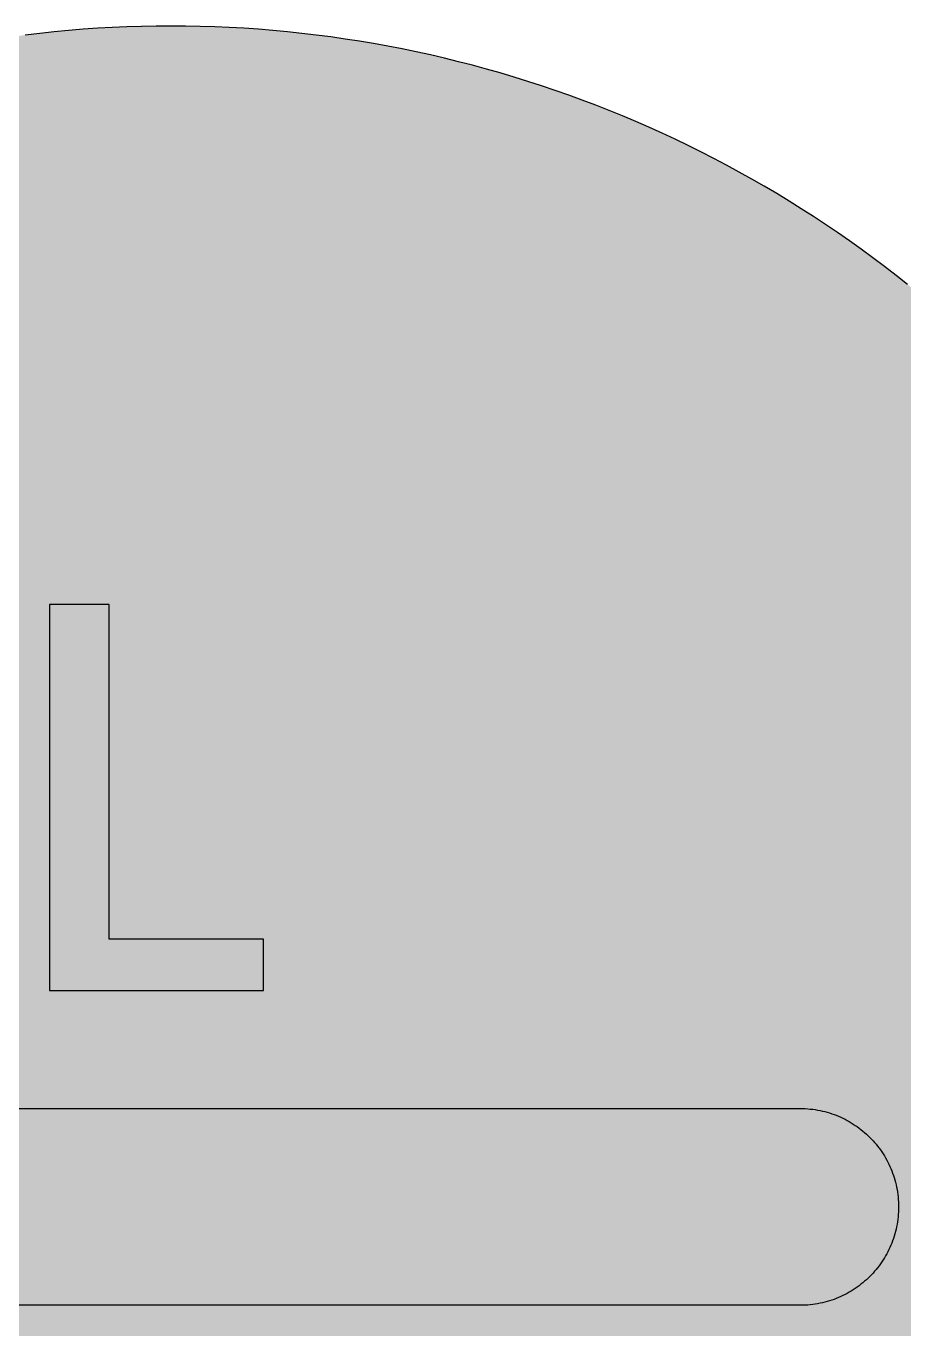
# Model space of a CAD drawing. Header units: millimetres. Extents: x 0 to 212, y 0 to 212.
# Drawn here: x 92.9 to 171.6, y 94.9 to 211.7 of the extents above; entities that cross this region are included whole.
import ezdxf

# ---------------------------------------------------------------- set-up
doc = ezdxf.new("R2010")
doc.units = ezdxf.units.MM

msp = doc.modelspace()

# ---------------------------------------------------------------- hatches: boundary and pattern name
for color, points in [(254, [(211.7189, 105.8869), (211.709, 107.2007), (211.6861, 108.5139), (211.6455, 109.8245), (211.5871, 111.1326), (211.5134, 112.4407), (211.4245, 113.7437), (211.3204, 115.0468), (211.201, 116.3447), (211.0638, 117.6426), (210.9114, 118.9355), (210.7413, 120.2258), (210.5584, 121.5136), (210.3577, 122.7988), (210.1418, 124.079), (209.9107, 125.3566), (209.6643, 126.6292), (209.4027, 127.8992), (209.1258, 129.1641), (208.8337, 130.4239), (208.5264, 131.6812), (208.2038, 132.936), (207.866, 134.1831), (207.5104, 135.4277), (207.1421, 136.6647), (206.7611, 137.8991), (206.3623, 139.1285), (205.9483, 140.3502), (205.5216, 141.5694), (205.0771, 142.781), (204.6199, 143.9901), (204.1474, 145.1915), (203.6623, 146.3853), (203.1619, 147.574), (202.6463, 148.7576), (202.1154, 149.9362), (201.5693, 151.1046), (201.0105, 152.2705), (200.439, 153.4262), (199.8523, 154.5768), (199.2503, 155.7198), (198.6356, 156.8577), (198.0057, 157.9855), (197.3605, 159.1081), (196.7052, 160.2232), (196.0321, 161.3281), (195.3489, 162.4279), (194.6504, 163.5176), (193.9366, 164.6022), (193.2102, 165.6766), (192.471, 166.7434), (191.7167, 167.8), (190.9521, 168.849), (190.1698, 169.8904), (189.3773, 170.9217), (188.5696, 171.9428), (187.7517, 172.9562), (186.9161, 173.9621), (186.0702, 174.9552), (185.2117, 175.9407), (184.338, 176.9161), (183.454, 177.8838), (182.5549, 178.8389), (181.643, 179.7837), (180.721, 180.7185), (179.7837, 181.643), (178.8389, 182.5549), (177.8838, 183.454), (176.9161, 184.338), (175.9407, 185.2117), (174.9552, 186.0702), (173.9621, 186.9161), (172.9562, 187.7492), (171.9428, 188.5696), (170.9217, 189.3773), (169.8904, 190.1698), (168.849, 190.9496), (167.8, 191.7167), (166.7408, 192.471), (165.6766, 193.2102), (164.6022, 193.9366), (163.5176, 194.6504), (162.4279, 195.3489), (161.3281, 196.0321), (160.2232, 196.7052), (159.1081, 197.3631), (157.9855, 198.0057), (156.8577, 198.6356), (155.7198, 199.2503), (154.5768, 199.8523), (153.4262, 200.439), (152.2705, 201.0131), (151.1046, 201.5719), (149.9362, 202.1154), (148.7576, 202.6463), (147.574, 203.1619), (146.3853, 203.6623), (145.1889, 204.15), (143.9875, 204.6199), (142.781, 205.0796), (141.5694, 205.5216), (140.3502, 205.9483), (139.1285, 206.3623), (137.8991, 206.7611), (136.6647, 207.1446), (135.4252, 207.5129), (134.1831, 207.866), (132.9334, 208.2038), (131.6812, 208.5264), (130.4239, 208.8337), (129.1641, 209.1284), (127.8966, 209.4052), (126.6292, 209.6668), (125.3541, 209.9132), (124.0765, 210.1444), (122.7963, 210.3603), (121.5136, 210.5584), (120.2258, 210.7438), (118.9355, 210.9114), (117.6401, 211.0638), (116.3447, 211.201), (115.0468, 211.3229), (113.7437, 211.4271), (112.4382, 211.516), (111.1326, 211.5896), (109.8245, 211.6455), (108.5113, 211.6861), (107.1982, 211.7115), (105.885, 211.7192), (104.5693, 211.7115), (103.2561, 211.6861), (101.9454, 211.6455), (100.6373, 211.5896), (99.3292, 211.516), (98.0262, 211.4271), (96.7232, 211.3229), (95.4253, 211.201), (94.1273, 211.0638), (92.8345, 210.9114), (91.5441, 210.7438), (90.2564, 210.5584), (88.9711, 210.3603), (87.691, 210.1444), (86.4133, 209.9132), (85.1408, 209.6668), (83.8708, 209.4052), (82.6059, 209.1284), (81.346, 208.8337), (80.0887, 208.5264), (78.834, 208.2038), (77.5868, 207.866), (76.3422, 207.5129), (75.1053, 207.1446), (73.8708, 206.7611), (72.6415, 206.3623), (71.4197, 205.9483), (70.2005, 205.5216), (68.9889, 205.0796), (67.7799, 204.6199), (66.5785, 204.15), (65.3847, 203.6623), (64.196, 203.1619), (63.0123, 202.6463), (61.8338, 202.1154), (60.6628, 201.5719), (59.4995, 201.0131), (58.3438, 200.439), (57.1932, 199.8523), (56.0502, 199.2503), (54.9123, 198.6356), (53.7845, 198.0057), (52.6618, 197.3631), (51.5468, 196.7052), (50.4419, 196.0321), (49.342, 195.3489), (48.2524, 194.6504), (47.1678, 193.9366), (46.0934, 193.2102), (45.0266, 192.471), (43.9699, 191.7167), (42.9209, 190.9496), (41.8795, 190.1698), (40.8483, 189.3773), (39.8272, 188.5696), (38.8137, 187.7492), (37.8079, 186.9161), (36.8148, 186.0702), (35.8292, 185.2117), (34.8539, 184.338), (33.8861, 183.454), (32.9311, 182.5549), (31.9862, 181.643), (31.049, 180.7185), (30.1269, 179.7837), (29.2151, 178.8389), (28.3159, 177.8838), (27.432, 176.9161), (26.5582, 175.9407), (25.6997, 174.9552), (24.8539, 173.9621), (24.0208, 172.9562), (23.2004, 171.9428), (22.3926, 170.9217), (21.6002, 169.8904), (20.8204, 168.849), (20.0533, 167.8), (19.2989, 166.7434), (18.5598, 165.6766), (17.8333, 164.6022), (17.1196, 163.5176), (16.4211, 162.4279), (15.7378, 161.3281), (15.0647, 160.2232), (14.4069, 159.1081), (13.7643, 157.9855), (13.1343, 156.8577), (12.5197, 155.7198), (11.9177, 154.5768), (11.3309, 153.4262), (10.7569, 152.2705), (10.1981, 151.1046), (9.6545, 149.9362), (9.1237, 148.7576), (8.6081, 147.574), (8.1077, 146.3853), (7.62, 145.1915), (7.1501, 143.9901), (6.6904, 142.781), (6.2484, 141.5694), (5.8217, 140.3502), (5.4077, 139.1285), (5.0089, 137.8991), (4.6253, 136.6647), (4.257, 135.4277), (3.904, 134.1831), (3.5662, 132.936), (3.2436, 131.6812), (2.9362, 130.4239), (2.6416, 129.1641), (2.3647, 127.8992), (2.1031, 126.6292), (1.8567, 125.3566), (1.6256, 124.079), (1.4097, 122.7988), (1.2116, 121.5136), (1.0262, 120.2258), (0.8585, 118.9355), (0.7061, 117.6426), (0.569, 116.3447), (0.447, 115.0468), (0.3429, 113.7437), (0.254, 112.4407), (0.1803, 111.1326), (0.1245, 109.8245), (0.0838, 108.5139), (0.0584, 107.2007), (0.0508, 105.885), (0.0584, 104.5718), (0.0838, 103.2586), (0.1245, 101.9454), (0.1803, 100.6373), (0.254, 99.3318), (0.3429, 98.0262), (0.447, 96.7232), (0.569, 95.4253), (0.7061, 94.1299), (0.8585, 92.8345), (1.0262, 91.5441), (1.2116, 90.2564), (1.4097, 88.9737), (1.6256, 87.6935), (1.8567, 86.4159), (2.1031, 85.1408), (2.3647, 83.8733), (2.6416, 82.6059), (2.9362, 81.346), (3.2436, 80.0887), (3.5662, 78.8365), (3.904, 77.5868), (4.257, 76.3448), (4.6253, 75.1053), (5.0089, 73.8708), (5.4077, 72.6415), (5.8217, 71.4197), (6.2484, 70.2005), (6.6904, 68.9889), (7.1501, 67.7824), (7.62, 66.581), (8.1077, 65.3847), (8.6081, 64.196), (9.1237, 63.0123), (9.6545, 61.8338), (10.1981, 60.6654), (10.7569, 59.4995), (11.3309, 58.3438), (11.9177, 57.1932), (12.5197, 56.0502), (13.1343, 54.9123), (13.7643, 53.7845), (14.4069, 52.6618), (15.0647, 51.5468), (15.7378, 50.4419), (16.4211, 49.342), (17.1196, 48.2524), (17.8333, 47.1678), (18.5598, 46.0934), (19.2989, 45.0291), (20.0533, 43.9699), (20.8204, 42.9209), (21.6002, 41.8795), (22.3926, 40.8483), (23.2004, 39.8272), (24.0208, 38.8137), (24.8539, 37.8079), (25.6997, 36.8148), (26.5582, 35.8292), (27.432, 34.8539), (28.3159, 33.8861), (29.2151, 32.9311), (30.1269, 31.9862), (31.049, 31.049), (31.9862, 30.1269), (32.9311, 29.2151), (33.8861, 28.3159), (34.8539, 27.432), (35.8292, 26.5582), (36.8148, 25.6997), (37.8079, 24.8539), (38.8137, 24.0182), (39.8272, 23.2004), (40.8483, 22.3926), (41.8795, 21.6002), (42.9209, 20.8178), (43.9699, 20.0533), (45.0266, 19.2989), (46.0934, 18.5598), (47.1678, 17.8333), (48.2524, 17.1196), (49.342, 16.4211), (50.4419, 15.7378), (51.5468, 15.0647), (52.6618, 14.4094), (53.7845, 13.7643), (54.9123, 13.1343), (56.0502, 12.5197), (57.1932, 11.9177), (58.3438, 11.3309), (59.4995, 10.7594), (60.6628, 10.2006), (61.8338, 9.6545), (63.0123, 9.1237), (64.196, 8.6081), (65.3847, 8.1077), (66.5785, 7.6225), (67.7799, 7.1501), (68.9889, 6.6929), (70.2005, 6.2484), (71.4197, 5.8217), (72.6415, 5.4077), (73.8708, 5.0089), (75.1053, 4.6279), (76.3422, 4.2596), (77.5868, 3.904), (78.834, 3.5662), (80.0887, 3.2436), (81.346, 2.9362), (82.6059, 2.6441), (83.8708, 2.3673), (85.1408, 2.1057), (86.4133, 1.8593), (87.691, 1.6281), (88.9711, 1.4122), (90.2564, 1.2116), (91.5441, 1.0287), (92.8345, 0.8585), (94.1273, 0.7061), (95.4253, 0.569), (96.7232, 0.4496), (98.0262, 0.3454), (99.3292, 0.2565), (100.6373, 0.1829), (101.9454, 0.1245), (103.2561, 0.0838), (104.5693, 0.061), (105.885, 0.0533), (107.1982, 0.061), (108.5113, 0.0838), (109.8245, 0.1245), (111.1326, 0.1829), (112.4382, 0.2565), (113.7437, 0.3454), (115.0468, 0.4496), (116.3447, 0.569), (117.6401, 0.7061), (118.9355, 0.8585), (120.2258, 1.0287), (121.5136, 1.2116), (122.7963, 1.4122), (124.0765, 1.6281), (125.3541, 1.8593), (126.6292, 2.1057), (127.8966, 2.3673), (129.1641, 2.6441), (130.4239, 2.9362), (131.6812, 3.2436), (132.9334, 3.5662), (134.1831, 3.904), (135.4252, 4.2596), (136.6647, 4.6279), (137.8991, 5.0089), (139.1285, 5.4077), (140.3502, 5.8217), (141.5694, 6.2484), (142.781, 6.6929), (143.9875, 7.1501), (145.1889, 7.6225), (146.3853, 8.1077), (147.574, 8.6081), (148.7576, 9.1237), (149.9362, 9.6545), (151.1046, 10.2006), (152.2705, 10.7594), (153.4262, 11.3309), (154.5768, 11.9177), (155.7198, 12.5197), (156.8577, 13.1343), (157.9855, 13.7643), (159.1081, 14.4094), (160.2232, 15.0647), (161.3281, 15.7378), (162.4279, 16.4211), (163.5176, 17.1196), (164.6022, 17.8333), (165.6766, 18.5598), (166.7408, 19.2989), (167.8, 20.0533), (168.849, 20.8178), (169.8904, 21.6002), (170.9217, 22.3926), (171.9428, 23.2004), (172.9562, 24.0182), (173.9621, 24.8539), (174.9552, 25.6997), (175.9407, 26.5582), (176.9161, 27.432), (177.8838, 28.3159), (178.8389, 29.2151), (179.7837, 30.1269), (180.721, 31.049), (181.643, 31.9862), (182.5549, 32.9311), (183.454, 33.8861), (184.338, 34.8539), (185.2117, 35.8292), (186.0702, 36.8148), (186.9161, 37.8079), (187.7517, 38.8137), (188.5696, 39.8272), (189.3773, 40.8483), (190.1698, 41.8795), (190.9521, 42.9209), (191.7167, 43.9699), (192.471, 45.0291), (193.2102, 46.0934), (193.9366, 47.1678), (194.6504, 48.2524), (195.3489, 49.342), (196.0321, 50.4419), (196.7052, 51.5468), (197.3605, 52.6618), (198.0057, 53.7845), (198.6356, 54.9123), (199.2503, 56.0502), (199.8523, 57.1932), (200.439, 58.3438), (201.0105, 59.4995), (201.5693, 60.6654), (202.1154, 61.8338), (202.6463, 63.0123), (203.1619, 64.196), (203.6623, 65.3847), (204.1474, 66.581), (204.6199, 67.7824), (205.0771, 68.9889), (205.5216, 70.2005), (205.9483, 71.4197), (206.3623, 72.6415), (206.7611, 73.8708), (207.1421, 75.1053), (207.5104, 76.3448), (207.866, 77.5868), (208.2038, 78.8365), (208.5264, 80.0887), (208.8337, 81.346), (209.1258, 82.6059), (209.4027, 83.8733), (209.6643, 85.1408), (209.9107, 86.4159), (210.1418, 87.6935), (210.3577, 88.9737), (210.5584, 90.2564), (210.7413, 91.5441), (210.9114, 92.8345), (211.0638, 94.1299), (211.201, 95.4253), (211.3204, 96.7232), (211.4245, 98.0262), (211.5134, 99.3318), (211.5871, 100.6373), (211.6455, 101.9454), (211.6861, 103.2586), (211.709, 104.5718), (211.7166, 105.885)]), (59, [(114.1843, 125.2897), (114.1843, 129.8825), (100.3543, 129.8825), (100.3543, 159.862), (95.0214, 159.862), (95.0214, 125.2897)]), (59, [(162.33, 114.7064), (162.5575, 114.7013), (162.7835, 114.6937), (163.007, 114.6785), (163.2306, 114.6607), (163.4515, 114.6353), (163.6725, 114.6023), (163.891, 114.5667), (164.1069, 114.5261), (164.3202, 114.4803), (164.5336, 114.427), (164.7444, 114.3711), (164.9527, 114.3076), (165.1584, 114.2416), (165.3616, 114.1705), (165.5623, 114.0943), (165.7629, 114.013), (165.9585, 113.9266), (166.1516, 113.8352), (166.3446, 113.7412), (166.5326, 113.6396), (166.718, 113.5355), (166.9034, 113.4288), (167.0837, 113.3145), (167.259, 113.1976), (167.4343, 113.0783), (167.607, 112.9538), (167.7746, 112.8243), (167.9397, 112.6896), (168.0997, 112.555), (168.2598, 112.4128), (168.4147, 112.2705), (168.5646, 112.1207), (168.7119, 111.9708), (168.8567, 111.8159), (168.9989, 111.6559), (169.1335, 111.4958), (169.2681, 111.3307), (169.3951, 111.1631), (169.5221, 110.9904), (169.6415, 110.8151), (169.7584, 110.6399), (169.8727, 110.4595), (169.9793, 110.2741), (170.0835, 110.0887), (170.1825, 109.9007), (170.2791, 109.7077), (170.368, 109.5146), (170.4543, 109.3191), (170.5356, 109.1184), (170.6143, 108.9177), (170.6855, 108.7145), (170.7515, 108.5088), (170.8125, 108.3005), (170.8709, 108.0897), (170.9217, 107.8763), (170.9699, 107.663), (171.0106, 107.4471), (171.0461, 107.2286), (171.0766, 107.0077), (171.102, 106.7867), (171.1223, 106.5632), (171.1376, 106.3396), (171.1452, 106.1136), (171.1477, 105.885), (171.1452, 105.6589), (171.1376, 105.4329), (171.1223, 105.2068), (171.102, 104.9833), (171.0766, 104.7623), (171.0461, 104.5413), (171.0106, 104.3254), (170.9699, 104.107), (170.9217, 103.8936), (170.8709, 103.6803), (170.8125, 103.472), (170.7515, 103.2637), (170.6855, 103.058), (170.6143, 102.8522), (170.5356, 102.6516), (170.4543, 102.4534), (170.368, 102.2553), (170.2791, 102.0623), (170.1825, 101.8692), (170.0835, 101.6813), (169.9793, 101.4959), (169.8727, 101.313), (169.7584, 101.1326), (169.6415, 100.9548), (169.5221, 100.7796), (169.3951, 100.6094), (169.2681, 100.4392), (169.1335, 100.2767), (168.9989, 100.1141), (168.8567, 99.9566), (168.7119, 99.8017), (168.5646, 99.6493), (168.4147, 99.502), (168.2598, 99.3572), (168.0997, 99.2175), (167.9397, 99.0803), (167.7746, 98.9482), (167.607, 98.8187), (167.4343, 98.6942), (167.259, 98.5723), (167.0837, 98.4555), (166.9034, 98.3437), (166.718, 98.2345), (166.5326, 98.1304), (166.3446, 98.0313), (166.1516, 97.9348), (165.9585, 97.8459), (165.7629, 97.7595), (165.5623, 97.6782), (165.3616, 97.602), (165.1584, 97.5284), (164.9527, 97.4623), (164.7444, 97.4014), (164.5336, 97.343), (164.3202, 97.2922), (164.1069, 97.2464), (163.891, 97.2033), (163.6725, 97.1677), (163.4515, 97.1372), (163.2306, 97.1118), (163.007, 97.0915), (162.7835, 97.0788), (162.5575, 97.0686), (162.3289, 97.0661), (49.4411, 97.0675), (49.2125, 97.0686), (48.9864, 97.0788), (48.7604, 97.0915), (48.5394, 97.1118), (48.3159, 97.1372), (48.0974, 97.1677), (47.879, 97.2033), (47.6631, 97.2464), (47.4472, 97.2922), (47.2364, 97.343), (47.0256, 97.4014), (46.8173, 97.4623), (46.6115, 97.5284), (46.4083, 97.602), (46.2077, 97.6782), (46.007, 97.7595), (45.8114, 97.8459), (45.6159, 97.9348), (45.4254, 98.0313), (45.2374, 98.1304), (45.0494, 98.2345), (44.8666, 98.3437), (44.6862, 98.4555), (44.5084, 98.5723), (44.3357, 98.6942), (44.163, 98.8187), (43.9953, 98.9482), (43.8302, 99.0803), (43.6677, 99.2175), (43.5102, 99.3572), (43.3553, 99.502), (43.2029, 99.6493), (43.0555, 99.8017), (42.9108, 99.9566), (42.7711, 100.1141), (42.6339, 100.2767), (42.5018, 100.4392), (42.3723, 100.6094), (42.2478, 100.7796), (42.1259, 100.9548), (42.0091, 101.1326), (41.8973, 101.313), (41.7881, 101.4959), (41.6839, 101.6813), (41.5849, 101.8692), (41.4909, 102.0623), (41.3995, 102.2553), (41.3131, 102.4534), (41.2318, 102.6516), (41.1556, 102.8522), (41.0845, 103.058), (41.0159, 103.2637), (40.955, 103.472), (40.8991, 103.6803), (40.8457, 103.8936), (40.8, 104.107), (40.7594, 104.3254), (40.7213, 104.5413), (40.6908, 104.7623), (40.6654, 104.9833), (40.6451, 105.2068), (40.6324, 105.4329), (40.6222, 105.6589), (40.6197, 105.885), (40.6222, 106.1136), (40.6324, 106.3396), (40.6451, 106.5632), (40.6654, 106.7867), (40.6908, 107.0077), (40.7213, 107.2286), (40.7594, 107.4471), (40.8, 107.663), (40.8457, 107.8763), (40.8991, 108.0897), (40.955, 108.3005), (41.0159, 108.5088), (41.0845, 108.7145), (41.1556, 108.9177), (41.2318, 109.1184), (41.3131, 109.3191), (41.3995, 109.5146), (41.4909, 109.7077), (41.5849, 109.9007), (41.6839, 110.0887), (41.7881, 110.2741), (41.8973, 110.4595), (42.0091, 110.6399), (42.1259, 110.8151), (42.2478, 110.9904), (42.3723, 111.1631), (42.5018, 111.3307), (42.6339, 111.4958), (42.7711, 111.6559), (42.9108, 111.8159), (43.0555, 111.9708), (43.2029, 112.1207), (43.3553, 112.2705), (43.5102, 112.4128), (43.6677, 112.555), (43.8302, 112.6896), (43.9953, 112.8243), (44.163, 112.9538), (44.3357, 113.0783), (44.5084, 113.1976), (44.6862, 113.3145), (44.8666, 113.4288), (45.0494, 113.5355), (45.2374, 113.6396), (45.4254, 113.7412), (45.6159, 113.8352), (45.8114, 113.9266), (46.007, 114.013), (46.2077, 114.0943), (46.4083, 114.1705), (46.6115, 114.2416), (46.8173, 114.3076), (47.0256, 114.3711), (47.2364, 114.427), (47.4472, 114.4803), (47.6631, 114.5261), (47.879, 114.5667), (48.0974, 114.6023), (48.3159, 114.6353), (48.5394, 114.6607), (48.7604, 114.6785), (48.9864, 114.6937), (49.2125, 114.7013), (49.4386, 114.7039)])]:
    msp.add_hatch(color=color).paths.add_polyline_path(points)
h = msp.add_hatch(color=59)
edge = h.paths.add_edge_path()
edge.add_line((141.9902, 142.5758), (141.986, 143.0934))
edge.add_line((141.986, 143.0934), (141.9784, 143.6065))
edge.add_line((141.9784, 143.6065), (141.9657, 144.1145))
edge.add_line((141.9657, 144.1145), (141.9454, 144.6149))
edge.add_line((141.9454, 144.6149), (141.92, 145.1077))
edge.add_line((141.92, 145.1077), (141.8895, 145.5928))
edge.add_line((141.8895, 145.5928), (141.8539, 146.0703))
edge.add_line((141.8539, 146.0703), (141.8133, 146.5428))
edge.add_line((141.8133, 146.5428), (141.7676, 147.0076))
edge.add_line((141.7676, 147.0076), (141.7142, 147.4648))
edge.add_line((141.7142, 147.4648), (141.6558, 147.9169))
edge.add_line((141.6558, 147.9169), (141.5923, 148.3614))
edge.add_line((141.5923, 148.3614), (141.5237, 148.7957))
edge.add_line((141.5237, 148.7957), (141.4475, 149.225))
edge.add_line((141.4475, 149.225), (141.3662, 149.6466))
edge.add_line((141.3662, 149.6466), (141.2799, 150.0607))
edge.add_line((141.2799, 150.0607), (141.1884, 150.4696))
edge.add_line((141.1884, 150.4696), (141.0894, 150.8684))
edge.add_line((141.0894, 150.8684), (140.9852, 151.2595))
edge.add_line((140.9852, 151.2595), (140.876, 151.6431))
edge.add_line((140.876, 151.6431), (140.7592, 152.0215))
edge.add_line((140.7592, 152.0215), (140.6373, 152.3898))
edge.add_line((140.6373, 152.3898), (140.5103, 152.7505))
edge.add_line((140.5103, 152.7505), (140.3756, 153.1061))
edge.add_line((140.3756, 153.1061), (140.2385, 153.4516))
edge.add_line((140.2385, 153.4516), (140.0912, 153.7894))
edge.add_line((140.0912, 153.7894), (139.9413, 154.1196))
edge.add_line((139.9413, 154.1196), (139.7838, 154.4422))
edge.add_line((139.7838, 154.4422), (139.6187, 154.7546))
edge.add_line((139.6187, 154.7546), (139.4511, 155.0619))
edge.add_line((139.4511, 155.0619), (139.2758, 155.3591))
edge.add_line((139.2758, 155.3591), (139.0929, 155.6487))
edge.add_line((139.0929, 155.6487), (138.905, 155.9306))
edge.add_line((138.905, 155.9306), (138.7119, 156.2049))
edge.add_line((138.7119, 156.2049), (138.5113, 156.4716))
edge.add_line((138.5113, 156.4716), (138.3055, 156.7282))
edge.add_line((138.3055, 156.7282), (138.0922, 156.9771))
edge.add_line((138.0922, 156.9771), (137.8737, 157.2158))
edge.add_line((137.8737, 157.2158), (137.6502, 157.447))
edge.add_line((137.6502, 157.447), (137.4191, 157.6705))
edge.add_line((137.4191, 157.6705), (137.1803, 157.8864))
edge.add_line((137.1803, 157.8864), (136.9365, 158.0921))
edge.add_line((136.9365, 158.0921), (136.6876, 158.2903))
edge.add_line((136.6876, 158.2903), (136.431, 158.4782))
edge.add_line((136.431, 158.4782), (136.1694, 158.6586))
edge.add_line((136.1694, 158.6586), (135.9002, 158.8287))
edge.add_line((135.9002, 158.8287), (135.6233, 158.9913))
edge.add_line((135.6233, 158.9913), (135.3414, 159.1462))
edge.add_line((135.3414, 159.1462), (135.0543, 159.291))
edge.add_line((135.0543, 159.291), (134.7572, 159.4256))
edge.add_line((134.7572, 159.4256), (134.4574, 159.5526))
edge.add_line((134.4574, 159.5526), (134.1501, 159.6695))
edge.add_line((134.1501, 159.6695), (133.8351, 159.7787))
edge.add_line((133.8351, 159.7787), (133.5126, 159.8778))
edge.add_line((133.5126, 159.8778), (133.1849, 159.9667))
edge.add_line((133.1849, 159.9667), (132.8522, 160.0479))
edge.add_line((132.8522, 160.0479), (132.5093, 160.1191))
edge.add_line((132.5093, 160.1191), (132.1638, 160.18))
edge.add_line((132.1638, 160.18), (131.8082, 160.2334))
edge.add_line((131.8082, 160.2334), (131.4475, 160.2765))
edge.add_line((131.4475, 160.2765), (131.0792, 160.3096))
edge.add_line((131.0792, 160.3096), (130.7059, 160.335))
edge.add_line((130.7059, 160.335), (130.3249, 160.3502))
edge.add_line((130.3249, 160.3502), (129.9362, 160.3527))
edge.add_line((129.9362, 160.3527), (129.5476, 160.3502))
edge.add_line((129.5476, 160.3502), (129.1666, 160.335))
edge.add_line((129.1666, 160.335), (128.7932, 160.3096))
edge.add_line((128.7932, 160.3096), (128.4249, 160.2765))
edge.add_line((128.4249, 160.2765), (128.0643, 160.2334))
edge.add_line((128.0643, 160.2334), (127.7112, 160.18))
edge.add_line((127.7112, 160.18), (127.3632, 160.1191))
edge.add_line((127.3632, 160.1191), (127.0229, 160.0479))
edge.add_line((127.0229, 160.0479), (126.6876, 159.9667))
edge.add_line((126.6876, 159.9667), (126.3599, 159.8778))
edge.add_line((126.3599, 159.8778), (126.0399, 159.7787))
edge.add_line((126.0399, 159.7787), (125.7249, 159.6695))
edge.add_line((125.7249, 159.6695), (125.4176, 159.5526))
edge.add_line((125.4176, 159.5526), (125.1153, 159.4256))
edge.add_line((125.1153, 159.4256), (124.8207, 159.291))
edge.add_line((124.8207, 159.291), (124.5337, 159.1462))
edge.add_line((124.5337, 159.1462), (124.2517, 158.9913))
edge.add_line((124.2517, 158.9913), (123.9749, 158.8287))
edge.add_line((123.9749, 158.8287), (123.7056, 158.6586))
edge.add_line((123.7056, 158.6586), (123.444, 158.4782))
edge.add_line((123.444, 158.4782), (123.1875, 158.2903))
edge.add_line((123.1875, 158.2903), (122.9385, 158.0921))
edge.add_line((122.9385, 158.0921), (122.6947, 157.8864))
edge.add_line((122.6947, 157.8864), (122.4559, 157.6705))
edge.add_line((122.4559, 157.6705), (122.2248, 157.447))
edge.add_line((122.2248, 157.447), (122.0013, 157.2158))
edge.add_line((122.0013, 157.2158), (121.7828, 156.9771))
edge.add_line((121.7828, 156.9771), (121.5695, 156.7282))
edge.add_line((121.5695, 156.7282), (121.3637, 156.4716))
edge.add_line((121.3637, 156.4716), (121.1631, 156.2049))
edge.add_line((121.1631, 156.2049), (120.97, 155.9306))
edge.add_line((120.97, 155.9306), (120.7821, 155.6487))
edge.add_line((120.7821, 155.6487), (120.6017, 155.3591))
edge.add_line((120.6017, 155.3591), (120.4265, 155.0619))
edge.add_line((120.4265, 155.0619), (120.2563, 154.7546))
edge.add_line((120.2563, 154.7546), (120.0937, 154.4422))
edge.add_line((120.0937, 154.4422), (119.9363, 154.1196))
edge.add_line((119.9363, 154.1196), (119.7839, 153.7894))
edge.add_line((119.7839, 153.7894), (119.6391, 153.4516))
edge.add_line((119.6391, 153.4516), (119.4994, 153.1061))
edge.add_line((119.4994, 153.1061), (119.3648, 152.7505))
edge.add_line((119.3648, 152.7505), (119.2378, 152.3898))
edge.add_line((119.2378, 152.3898), (119.1158, 152.0215))
edge.add_line((119.1158, 152.0215), (119.0015, 151.6431))
edge.add_line((119.0015, 151.6431), (118.8923, 151.2595))
edge.add_line((118.8923, 151.2595), (118.7882, 150.8684))
edge.add_line((118.7882, 150.8684), (118.6891, 150.4696))
edge.add_line((118.6891, 150.4696), (118.5951, 150.0607))
edge.add_line((118.5951, 150.0607), (118.5088, 149.6466))
edge.add_line((118.5088, 149.6466), (118.4275, 149.225))
edge.add_line((118.4275, 149.225), (118.3538, 148.7957))
edge.add_line((118.3538, 148.7957), (118.2853, 148.3614))
edge.add_line((118.2853, 148.3614), (118.2192, 147.9169))
edge.add_line((118.2192, 147.9169), (118.1608, 147.4648))
edge.add_line((118.1608, 147.4648), (118.11, 147.0076))
edge.add_line((118.11, 147.0076), (118.0617, 146.5428))
edge.add_line((118.0617, 146.5428), (118.0211, 146.0703))
edge.add_line((118.0211, 146.0703), (117.9855, 145.5928))
edge.add_line((117.9855, 145.5928), (117.9551, 145.1077))
edge.add_line((117.9551, 145.1077), (117.9297, 144.6149))
edge.add_line((117.9297, 144.6149), (117.9119, 144.1145))
edge.add_line((117.9119, 144.1145), (117.8992, 143.6065))
edge.add_line((117.8992, 143.6065), (117.889, 143.0934))
edge.add_line((117.889, 143.0934), (117.8865, 142.5753))
edge.add_line((117.8865, 142.5753), (117.889, 142.0546))
edge.add_line((117.889, 142.0546), (117.8992, 141.5415))
edge.add_line((117.8992, 141.5415), (117.9119, 141.036))
edge.add_line((117.9119, 141.036), (117.9297, 140.5357))
edge.add_line((117.9297, 140.5357), (117.9551, 140.0429))
edge.add_line((117.9551, 140.0429), (117.9855, 139.5578))
edge.add_line((117.9855, 139.5578), (118.0211, 139.0777))
edge.add_line((118.0211, 139.0777), (118.0617, 138.6053))
edge.add_line((118.0617, 138.6053), (118.11, 138.1404))
edge.add_line((118.11, 138.1404), (118.1608, 137.6832))
edge.add_line((118.1608, 137.6832), (118.2192, 137.2311))
edge.add_line((118.2192, 137.2311), (118.2853, 136.7892))
edge.add_line((118.2853, 136.7892), (118.3538, 136.3523))
edge.add_line((118.3538, 136.3523), (118.4275, 135.923))
edge.add_line((118.4275, 135.923), (118.5088, 135.5014))
edge.add_line((118.5088, 135.5014), (118.5951, 135.0874))
edge.add_line((118.5951, 135.0874), (118.6891, 134.681))
edge.add_line((118.6891, 134.681), (118.7882, 134.2796))
edge.add_line((118.7882, 134.2796), (118.8923, 133.8885))
edge.add_line((118.8923, 133.8885), (119.0015, 133.5049))
edge.add_line((119.0015, 133.5049), (119.1158, 133.1265))
edge.add_line((119.1158, 133.1265), (119.2378, 132.7582))
edge.add_line((119.2378, 132.7582), (119.3648, 132.3975))
edge.add_line((119.3648, 132.3975), (119.4994, 132.0444))
edge.add_line((119.4994, 132.0444), (119.6391, 131.6965))
edge.add_line((119.6391, 131.6965), (119.7839, 131.3586))
edge.add_line((119.7839, 131.3586), (119.9363, 131.0284))
edge.add_line((119.9363, 131.0284), (120.0937, 130.7059))
edge.add_line((120.0937, 130.7059), (120.2563, 130.3934))
edge.add_line((120.2563, 130.3934), (120.4265, 130.0861))
edge.add_line((120.4265, 130.0861), (120.6017, 129.7889))
edge.add_line((120.6017, 129.7889), (120.7821, 129.4994))
edge.add_line((120.7821, 129.4994), (120.97, 129.2174))
edge.add_line((120.97, 129.2174), (121.1631, 128.9431))
edge.add_line((121.1631, 128.9431), (121.3637, 128.6764))
edge.add_line((121.3637, 128.6764), (121.5695, 128.4199))
edge.add_line((121.5695, 128.4199), (121.7828, 128.1709))
edge.add_line((121.7828, 128.1709), (122.0013, 127.9322))
edge.add_line((122.0013, 127.9322), (122.2248, 127.6985))
edge.add_line((122.2248, 127.6985), (122.4559, 127.4775))
edge.add_line((122.4559, 127.4775), (122.6947, 127.2616))
edge.add_line((122.6947, 127.2616), (122.9385, 127.0559))
edge.add_line((122.9385, 127.0559), (123.1875, 126.8578))
edge.add_line((123.1875, 126.8578), (123.444, 126.6698))
edge.add_line((123.444, 126.6698), (123.7056, 126.4895))
edge.add_line((123.7056, 126.4895), (123.9749, 126.3193))
edge.add_line((123.9749, 126.3193), (124.2517, 126.1567))
edge.add_line((124.2517, 126.1567), (124.5337, 126.0018))
edge.add_line((124.5337, 126.0018), (124.8207, 125.857))
edge.add_line((124.8207, 125.857), (125.1153, 125.7224))
edge.add_line((125.1153, 125.7224), (125.4176, 125.5954))
edge.add_line((125.4176, 125.5954), (125.7249, 125.4785))
edge.add_line((125.7249, 125.4785), (126.0399, 125.3693))
edge.add_line((126.0399, 125.3693), (126.3599, 125.2703))
edge.add_line((126.3599, 125.2703), (126.6876, 125.1814))
edge.add_line((126.6876, 125.1814), (127.0229, 125.1001))
edge.add_line((127.0229, 125.1001), (127.3632, 125.029))
edge.add_line((127.3632, 125.029), (127.7112, 124.9655))
edge.add_line((127.7112, 124.9655), (128.0643, 124.9147))
edge.add_line((128.0643, 124.9147), (128.4249, 124.8715))
edge.add_line((128.4249, 124.8715), (128.7932, 124.8359))
edge.add_line((128.7932, 124.8359), (129.1666, 124.8131))
edge.add_line((129.1666, 124.8131), (129.5476, 124.7978))
edge.add_line((129.5476, 124.7978), (129.9362, 124.7927))
edge.add_line((129.9362, 124.7927), (130.3249, 124.7978))
edge.add_line((130.3249, 124.7978), (130.7059, 124.8131))
edge.add_line((130.7059, 124.8131), (131.0792, 124.8359))
edge.add_line((131.0792, 124.8359), (131.4475, 124.8715))
edge.add_line((131.4475, 124.8715), (131.8082, 124.9147))
edge.add_line((131.8082, 124.9147), (132.1638, 124.9655))
edge.add_line((132.1638, 124.9655), (132.5093, 125.029))
edge.add_line((132.5093, 125.029), (132.8522, 125.1001))
edge.add_line((132.8522, 125.1001), (133.1849, 125.1814))
edge.add_line((133.1849, 125.1814), (133.5126, 125.2703))
edge.add_line((133.5126, 125.2703), (133.8351, 125.3693))
edge.add_line((133.8351, 125.3693), (134.1501, 125.4785))
edge.add_line((134.1501, 125.4785), (134.4574, 125.5954))
edge.add_line((134.4574, 125.5954), (134.7572, 125.7224))
edge.add_line((134.7572, 125.7224), (135.0543, 125.857))
edge.add_line((135.0543, 125.857), (135.3414, 126.0018))
edge.add_line((135.3414, 126.0018), (135.6233, 126.1567))
edge.add_line((135.6233, 126.1567), (135.9002, 126.3193))
edge.add_line((135.9002, 126.3193), (136.1694, 126.4895))
edge.add_line((136.1694, 126.4895), (136.431, 126.6698))
edge.add_line((136.431, 126.6698), (136.6876, 126.8578))
edge.add_line((136.6876, 126.8578), (136.9365, 127.0559))
edge.add_line((136.9365, 127.0559), (137.1803, 127.2616))
edge.add_line((137.1803, 127.2616), (137.4191, 127.4775))
edge.add_line((137.4191, 127.4775), (137.6502, 127.6985))
edge.add_line((137.6502, 127.6985), (137.8737, 127.9322))
edge.add_line((137.8737, 127.9322), (138.0922, 128.1709))
edge.add_line((138.0922, 128.1709), (138.3055, 128.4199))
edge.add_line((138.3055, 128.4199), (138.5113, 128.6764))
edge.add_line((138.5113, 128.6764), (138.7119, 128.9431))
edge.add_line((138.7119, 128.9431), (138.905, 129.2174))
edge.add_line((138.905, 129.2174), (139.0929, 129.4994))
edge.add_line((139.0929, 129.4994), (139.2758, 129.7889))
edge.add_line((139.2758, 129.7889), (139.4511, 130.0861))
edge.add_line((139.4511, 130.0861), (139.6187, 130.3934))
edge.add_line((139.6187, 130.3934), (139.7838, 130.7059))
edge.add_line((139.7838, 130.7059), (139.9413, 131.0284))
edge.add_line((139.9413, 131.0284), (140.0912, 131.3586))
edge.add_line((140.0912, 131.3586), (140.2385, 131.6965))
edge.add_line((140.2385, 131.6965), (140.3756, 132.0444))
edge.add_line((140.3756, 132.0444), (140.5103, 132.3975))
edge.add_line((140.5103, 132.3975), (140.6373, 132.7582))
edge.add_line((140.6373, 132.7582), (140.7592, 133.1265))
edge.add_line((140.7592, 133.1265), (140.876, 133.5049))
edge.add_line((140.876, 133.5049), (140.9852, 133.8885))
edge.add_line((140.9852, 133.8885), (141.0894, 134.2796))
edge.add_line((141.0894, 134.2796), (141.1884, 134.681))
edge.add_line((141.1884, 134.681), (141.2799, 135.0874))
edge.add_line((141.2799, 135.0874), (141.3662, 135.5014))
edge.add_line((141.3662, 135.5014), (141.4475, 135.923))
edge.add_line((141.4475, 135.923), (141.5237, 136.3523))
edge.add_line((141.5237, 136.3523), (141.5923, 136.7892))
edge.add_line((141.5923, 136.7892), (141.6558, 137.2311))
edge.add_line((141.6558, 137.2311), (141.7142, 137.6832))
edge.add_line((141.7142, 137.6832), (141.7676, 138.1404))
edge.add_line((141.7676, 138.1404), (141.8133, 138.6053))
edge.add_line((141.8133, 138.6053), (141.8539, 139.0777))
edge.add_line((141.8539, 139.0777), (141.8895, 139.5578))
edge.add_line((141.8895, 139.5578), (141.92, 140.0429))
edge.add_line((141.92, 140.0429), (141.9454, 140.5357))
edge.add_line((141.9454, 140.5357), (141.9657, 141.036))
edge.add_line((141.9657, 141.036), (141.9784, 141.5415))
edge.add_line((141.9784, 141.5415), (141.986, 142.0546))
edge.add_line((141.986, 142.0546), (141.9885, 142.5753))
edge = h.paths.add_edge_path(flags=16)
edge.add_line((136.7536, 142.5758), (136.7511, 142.1054))
edge.add_line((136.7511, 142.1054), (136.746, 141.6456))
edge.add_line((136.746, 141.6456), (136.7358, 141.1935))
edge.add_line((136.7358, 141.1935), (136.7231, 140.7541))
edge.add_line((136.7231, 140.7541), (136.7079, 140.3223))
edge.add_line((136.7079, 140.3223), (136.6876, 139.9007))
edge.add_line((136.6876, 139.9007), (136.6647, 139.4866))
edge.add_line((136.6647, 139.4866), (136.6368, 139.0828))
edge.add_line((136.6368, 139.0828), (136.6063, 138.6891))
edge.add_line((136.6063, 138.6891), (136.5733, 138.303))
edge.add_line((136.5733, 138.303), (136.5377, 137.9271))
edge.add_line((136.5377, 137.9271), (136.4971, 137.5613))
edge.add_line((136.4971, 137.5613), (136.4513, 137.2032))
edge.add_line((136.4513, 137.2032), (136.4031, 136.8527))
edge.add_line((136.4031, 136.8527), (136.3523, 136.5123))
edge.add_line((136.3523, 136.5123), (136.2989, 136.1796))
edge.add_line((136.2989, 136.1796), (136.2405, 135.857))
edge.add_line((136.2405, 135.857), (136.1796, 135.542))
edge.add_line((136.1796, 135.542), (136.1161, 135.2347))
edge.add_line((136.1161, 135.2347), (136.0475, 134.9375))
edge.add_line((136.0475, 134.9375), (135.9764, 134.6479))
edge.add_line((135.9764, 134.6479), (135.9002, 134.366))
edge.add_line((135.9002, 134.366), (135.824, 134.0917))
edge.add_line((135.824, 134.0917), (135.7427, 133.8275))
edge.add_line((135.7427, 133.8275), (135.6563, 133.571))
edge.add_line((135.6563, 133.571), (135.57, 133.3195))
edge.add_line((135.57, 133.3195), (135.4785, 133.0782))
edge.add_line((135.4785, 133.0782), (135.3845, 132.8445))
edge.add_line((135.3845, 132.8445), (135.2855, 132.6185))
edge.add_line((135.2855, 132.6185), (135.1864, 132.4))
edge.add_line((135.1864, 132.4), (135.0823, 132.1892))
edge.add_line((135.0823, 132.1892), (134.9756, 131.986))
edge.add_line((134.9756, 131.986), (134.8638, 131.7904))
edge.add_line((134.8638, 131.7904), (134.7495, 131.6025))
edge.add_line((134.7495, 131.6025), (134.6327, 131.4196))
edge.add_line((134.6327, 131.4196), (134.5133, 131.2469))
edge.add_line((134.5133, 131.2469), (134.3914, 131.0792))
edge.add_line((134.3914, 131.0792), (134.2644, 130.9192))
edge.add_line((134.2644, 130.9192), (134.1349, 130.7668))
edge.add_line((134.1349, 130.7668), (134.0028, 130.6195))
edge.add_line((134.0028, 130.6195), (133.8682, 130.4798))
edge.add_line((133.8682, 130.4798), (133.7285, 130.3477))
edge.add_line((133.7285, 130.3477), (133.5888, 130.2233))
edge.add_line((133.5888, 130.2233), (133.444, 130.1039))
edge.add_line((133.444, 130.1039), (133.2967, 129.9896))
edge.add_line((133.2967, 129.9896), (133.1443, 129.8854))
edge.add_line((133.1443, 129.8854), (132.9919, 129.7838))
edge.add_line((132.9919, 129.7838), (132.8344, 129.6899))
edge.add_line((132.8344, 129.6899), (132.6769, 129.6035))
edge.add_line((132.6769, 129.6035), (132.5143, 129.5222))
edge.add_line((132.5143, 129.5222), (132.3467, 129.4486))
edge.add_line((132.3467, 129.4486), (132.1791, 129.3774))
edge.add_line((132.1791, 129.3774), (132.0089, 129.3165))
edge.add_line((132.0089, 129.3165), (131.8336, 129.2581))
edge.add_line((131.8336, 129.2581), (131.6584, 129.2073))
edge.add_line((131.6584, 129.2073), (131.478, 129.1615))
edge.add_line((131.478, 129.1615), (131.2951, 129.1209))
edge.add_line((131.2951, 129.1209), (131.1097, 129.0853))
edge.add_line((131.1097, 129.0853), (130.9218, 129.0574))
edge.add_line((130.9218, 129.0574), (130.7287, 129.0345))
edge.add_line((130.7287, 129.0345), (130.5357, 129.0168))
edge.add_line((130.5357, 129.0168), (130.3376, 129.0041))
edge.add_line((130.3376, 129.0041), (130.1394, 128.9964))
edge.add_line((130.1394, 128.9964), (129.9362, 128.9914))
edge.add_line((129.9362, 128.9914), (129.7356, 128.9964))
edge.add_line((129.7356, 128.9964), (129.5349, 129.0041))
edge.add_line((129.5349, 129.0041), (129.3393, 129.0168))
edge.add_line((129.3393, 129.0168), (129.1438, 129.0345))
edge.add_line((129.1438, 129.0345), (128.9533, 129.0574))
edge.add_line((128.9533, 129.0574), (128.7653, 129.0853))
edge.add_line((128.7653, 129.0853), (128.5799, 129.1209))
edge.add_line((128.5799, 129.1209), (128.397, 129.1615))
edge.add_line((128.397, 129.1615), (128.2167, 129.2073))
edge.add_line((128.2167, 129.2073), (128.0389, 129.2581))
edge.add_line((128.0389, 129.2581), (127.8661, 129.3165))
edge.add_line((127.8661, 129.3165), (127.6934, 129.3774))
edge.add_line((127.6934, 129.3774), (127.5258, 129.4486))
edge.add_line((127.5258, 129.4486), (127.3607, 129.5222))
edge.add_line((127.3607, 129.5222), (127.1981, 129.6035))
edge.add_line((127.1981, 129.6035), (127.0381, 129.6899))
edge.add_line((127.0381, 129.6899), (126.8832, 129.7838))
edge.add_line((126.8832, 129.7838), (126.7282, 129.8854))
edge.add_line((126.7282, 129.8854), (126.5784, 129.9896))
edge.add_line((126.5784, 129.9896), (126.431, 130.1039))
edge.add_line((126.431, 130.1039), (126.2863, 130.2233))
edge.add_line((126.2863, 130.2233), (126.144, 130.3477))
edge.add_line((126.144, 130.3477), (126.0069, 130.4798))
edge.add_line((126.0069, 130.4798), (125.8722, 130.6195))
edge.add_line((125.8722, 130.6195), (125.7402, 130.7668))
edge.add_line((125.7402, 130.7668), (125.6106, 130.9192))
edge.add_line((125.6106, 130.9192), (125.4836, 131.0792))
edge.add_line((125.4836, 131.0792), (125.3617, 131.2469))
edge.add_line((125.3617, 131.2469), (125.2398, 131.4196))
edge.add_line((125.2398, 131.4196), (125.1229, 131.6025))
edge.add_line((125.1229, 131.6025), (125.0112, 131.7904))
edge.add_line((125.0112, 131.7904), (124.8994, 131.986))
edge.add_line((124.8994, 131.986), (124.7927, 132.1892))
edge.add_line((124.7927, 132.1892), (124.6886, 132.4))
edge.add_line((124.6886, 132.4), (124.587, 132.6185))
edge.add_line((124.587, 132.6185), (124.4905, 132.8445))
edge.add_line((124.4905, 132.8445), (124.3965, 133.0782))
edge.add_line((124.3965, 133.0782), (124.3051, 133.3195))
edge.add_line((124.3051, 133.3195), (124.2162, 133.571))
edge.add_line((124.2162, 133.571), (124.1323, 133.8275))
edge.add_line((124.1323, 133.8275), (124.0511, 134.0917))
edge.add_line((124.0511, 134.0917), (123.9749, 134.366))
edge.add_line((123.9749, 134.366), (123.8987, 134.6479))
edge.add_line((123.8987, 134.6479), (123.8275, 134.9375))
edge.add_line((123.8275, 134.9375), (123.759, 135.2347))
edge.add_line((123.759, 135.2347), (123.6955, 135.542))
edge.add_line((123.6955, 135.542), (123.6345, 135.857))
edge.add_line((123.6345, 135.857), (123.5761, 136.1796))
edge.add_line((123.5761, 136.1796), (123.5227, 136.5123))
edge.add_line((123.5227, 136.5123), (123.4719, 136.8527))
edge.add_line((123.4719, 136.8527), (123.4237, 137.2032))
edge.add_line((123.4237, 137.2032), (123.378, 137.5613))
edge.add_line((123.378, 137.5613), (123.3373, 137.9271))
edge.add_line((123.3373, 137.9271), (123.3018, 138.303))
edge.add_line((123.3018, 138.303), (123.2662, 138.6891))
edge.add_line((123.2662, 138.6891), (123.2383, 139.0828))
edge.add_line((123.2383, 139.0828), (123.2103, 139.4866))
edge.add_line((123.2103, 139.4866), (123.1875, 139.9007))
edge.add_line((123.1875, 139.9007), (123.1671, 140.3223))
edge.add_line((123.1671, 140.3223), (123.1519, 140.7541))
edge.add_line((123.1519, 140.7541), (123.1392, 141.1935))
edge.add_line((123.1392, 141.1935), (123.129, 141.6456))
edge.add_line((123.129, 141.6456), (123.124, 142.1054))
edge.add_line((123.124, 142.1054), (123.1214, 142.5753))
edge.add_line((123.1214, 142.5753), (123.124, 143.0452))
edge.add_line((123.124, 143.0452), (123.129, 143.5049))
edge.add_line((123.129, 143.5049), (123.1392, 143.9545))
edge.add_line((123.1392, 143.9545), (123.1519, 144.3965))
edge.add_line((123.1519, 144.3965), (123.1671, 144.8257))
edge.add_line((123.1671, 144.8257), (123.1875, 145.2499))
edge.add_line((123.1875, 145.2499), (123.2103, 145.6614))
edge.add_line((123.2103, 145.6614), (123.2383, 146.0652))
edge.add_line((123.2383, 146.0652), (123.2662, 146.4589))
edge.add_line((123.2662, 146.4589), (123.3018, 146.845))
edge.add_line((123.3018, 146.845), (123.3373, 147.2209))
edge.add_line((123.3373, 147.2209), (123.378, 147.5867))
edge.add_line((123.378, 147.5867), (123.4237, 147.9448))
edge.add_line((123.4237, 147.9448), (123.4719, 148.2954))
edge.add_line((123.4719, 148.2954), (123.5227, 148.6357))
edge.add_line((123.5227, 148.6357), (123.5761, 148.9685))
edge.add_line((123.5761, 148.9685), (123.6345, 149.291))
edge.add_line((123.6345, 149.291), (123.6955, 149.606))
edge.add_line((123.6955, 149.606), (123.759, 149.9133))
edge.add_line((123.759, 149.9133), (123.8275, 150.2105))
edge.add_line((123.8275, 150.2105), (123.8987, 150.5001))
edge.add_line((123.8987, 150.5001), (123.9749, 150.782))
edge.add_line((123.9749, 150.782), (124.0511, 151.0563))
edge.add_line((124.0511, 151.0563), (124.1323, 151.3205))
edge.add_line((124.1323, 151.3205), (124.2162, 151.5796))
edge.add_line((124.2162, 151.5796), (124.3051, 151.8285))
edge.add_line((124.3051, 151.8285), (124.3965, 152.0698))
edge.add_line((124.3965, 152.0698), (124.4905, 152.3035))
edge.add_line((124.4905, 152.3035), (124.587, 152.5295))
edge.add_line((124.587, 152.5295), (124.6886, 152.748))
edge.add_line((124.6886, 152.748), (124.7927, 152.9588))
edge.add_line((124.7927, 152.9588), (124.8994, 153.162))
edge.add_line((124.8994, 153.162), (125.0112, 153.3576))
edge.add_line((125.0112, 153.3576), (125.1229, 153.5481))
edge.add_line((125.1229, 153.5481), (125.2398, 153.7284))
edge.add_line((125.2398, 153.7284), (125.3617, 153.9011))
edge.add_line((125.3617, 153.9011), (125.4836, 154.0688))
edge.add_line((125.4836, 154.0688), (125.6106, 154.2288))
edge.add_line((125.6106, 154.2288), (125.7402, 154.3837))
edge.add_line((125.7402, 154.3837), (125.8722, 154.5285))
edge.add_line((125.8722, 154.5285), (126.0069, 154.6682))
edge.add_line((126.0069, 154.6682), (126.144, 154.8003))
edge.add_line((126.144, 154.8003), (126.2863, 154.9273))
edge.add_line((126.2863, 154.9273), (126.431, 155.0467))
edge.add_line((126.431, 155.0467), (126.5784, 155.1584))
edge.add_line((126.5784, 155.1584), (126.7282, 155.2651))
edge.add_line((126.7282, 155.2651), (126.8832, 155.3642))
edge.add_line((126.8832, 155.3642), (127.0381, 155.4582))
edge.add_line((127.0381, 155.4582), (127.1981, 155.5445))
edge.add_line((127.1981, 155.5445), (127.3607, 155.6258))
edge.add_line((127.3607, 155.6258), (127.5258, 155.702))
edge.add_line((127.5258, 155.702), (127.6934, 155.7706))
edge.add_line((127.6934, 155.7706), (127.8661, 155.8341))
edge.add_line((127.8661, 155.8341), (128.0389, 155.89))
edge.add_line((128.0389, 155.89), (128.2167, 155.9433))
edge.add_line((128.2167, 155.9433), (128.397, 155.989))
edge.add_line((128.397, 155.989), (128.5799, 156.0271))
edge.add_line((128.5799, 156.0271), (128.7653, 156.0627))
edge.add_line((128.7653, 156.0627), (128.9533, 156.0906))
edge.add_line((128.9533, 156.0906), (129.1438, 156.116))
edge.add_line((129.1438, 156.116), (129.3393, 156.1338))
edge.add_line((129.3393, 156.1338), (129.5349, 156.1465))
edge.add_line((129.5349, 156.1465), (129.7356, 156.1541))
edge.add_line((129.7356, 156.1541), (129.9362, 156.1567))
edge.add_line((129.9362, 156.1567), (130.1394, 156.1541))
edge.add_line((130.1394, 156.1541), (130.3376, 156.1465))
edge.add_line((130.3376, 156.1465), (130.5357, 156.1338))
edge.add_line((130.5357, 156.1338), (130.7287, 156.116))
edge.add_line((130.7287, 156.116), (130.9218, 156.0906))
edge.add_line((130.9218, 156.0906), (131.1097, 156.0627))
edge.add_line((131.1097, 156.0627), (131.2951, 156.0271))
edge.add_line((131.2951, 156.0271), (131.478, 155.989))
edge.add_line((131.478, 155.989), (131.6584, 155.9433))
edge.add_line((131.6584, 155.9433), (131.8336, 155.89))
edge.add_line((131.8336, 155.89), (132.0089, 155.8341))
edge.add_line((132.0089, 155.8341), (132.1791, 155.7706))
edge.add_line((132.1791, 155.7706), (132.3467, 155.702))
edge.add_line((132.3467, 155.702), (132.5143, 155.6258))
edge.add_line((132.5143, 155.6258), (132.6769, 155.5445))
edge.add_line((132.6769, 155.5445), (132.8344, 155.4582))
edge.add_line((132.8344, 155.4582), (132.9919, 155.3642))
edge.add_line((132.9919, 155.3642), (133.1443, 155.2651))
edge.add_line((133.1443, 155.2651), (133.2967, 155.1584))
edge.add_line((133.2967, 155.1584), (133.444, 155.0467))
edge.add_line((133.444, 155.0467), (133.5888, 154.9273))
edge.add_line((133.5888, 154.9273), (133.7285, 154.8003))
edge.add_line((133.7285, 154.8003), (133.8682, 154.6682))
edge.add_line((133.8682, 154.6682), (134.0028, 154.5285))
edge.add_line((134.0028, 154.5285), (134.1349, 154.3837))
edge.add_line((134.1349, 154.3837), (134.2644, 154.2288))
edge.add_line((134.2644, 154.2288), (134.3914, 154.0688))
edge.add_line((134.3914, 154.0688), (134.5133, 153.9011))
edge.add_line((134.5133, 153.9011), (134.6327, 153.7284))
edge.add_line((134.6327, 153.7284), (134.7495, 153.5481))
edge.add_line((134.7495, 153.5481), (134.8638, 153.3576))
edge.add_line((134.8638, 153.3576), (134.9756, 153.162))
edge.add_line((134.9756, 153.162), (135.0823, 152.9588))
edge.add_line((135.0823, 152.9588), (135.1864, 152.748))
edge.add_line((135.1864, 152.748), (135.2855, 152.5295))
edge.add_line((135.2855, 152.5295), (135.3845, 152.3035))
edge.add_line((135.3845, 152.3035), (135.4785, 152.0698))
edge.add_line((135.4785, 152.0698), (135.57, 151.8285))
edge.add_line((135.57, 151.8285), (135.6563, 151.5796))
edge.add_line((135.6563, 151.5796), (135.7427, 151.3205))
edge.add_line((135.7427, 151.3205), (135.824, 151.0563))
edge.add_line((135.824, 151.0563), (135.9002, 150.782))
edge.add_line((135.9002, 150.782), (135.9764, 150.5001))
edge.add_line((135.9764, 150.5001), (136.0475, 150.2105))
edge.add_line((136.0475, 150.2105), (136.1161, 149.9133))
edge.add_line((136.1161, 149.9133), (136.1796, 149.606))
edge.add_line((136.1796, 149.606), (136.2405, 149.291))
edge.add_line((136.2405, 149.291), (136.2989, 148.9685))
edge.add_line((136.2989, 148.9685), (136.3523, 148.6357))
edge.add_line((136.3523, 148.6357), (136.4031, 148.2954))
edge.add_line((136.4031, 148.2954), (136.4513, 147.9448))
edge.add_line((136.4513, 147.9448), (136.4971, 147.5867))
edge.add_line((136.4971, 147.5867), (136.5377, 147.2209))
edge.add_line((136.5377, 147.2209), (136.5733, 146.845))
edge.add_line((136.5733, 146.845), (136.6063, 146.4589))
edge.add_line((136.6063, 146.4589), (136.6368, 146.0652))
edge.add_line((136.6368, 146.0652), (136.6647, 145.6614))
edge.add_line((136.6647, 145.6614), (136.6876, 145.2499))
edge.add_line((136.6876, 145.2499), (136.7079, 144.8257))
edge.add_line((136.7079, 144.8257), (136.7231, 144.3965))
edge.add_line((136.7231, 144.3965), (136.7358, 143.9545))
edge.add_line((136.7358, 143.9545), (136.746, 143.5049))
edge.add_line((136.746, 143.5049), (136.7511, 143.0452))
edge.add_line((136.7511, 143.0452), (136.7536, 142.5753))

# ---------------------------------------------------------------- linework, layer by layer
at = {"color": 254}
msp.add_lwpolyline([(171.9428, 188.5696), (170.9217, 189.3773), (169.8904, 190.1698), (168.849, 190.9496), (167.8, 191.7167), (166.7408, 192.471), (165.6766, 193.2102), (164.6022, 193.9366), (163.5176, 194.6504), (162.4279, 195.3489), (161.3281, 196.0321), (160.2232, 196.7052), (159.1081, 197.3631), (157.9855, 198.0057), (156.8577, 198.6356), (155.7198, 199.2503), (154.5768, 199.8523), (153.4262, 200.439), (152.2705, 201.0131), (151.1046, 201.5719), (149.9362, 202.1154), (148.7576, 202.6463), (147.574, 203.1619), (146.3853, 203.6623), (145.1889, 204.15), (143.9875, 204.6199), (142.781, 205.0796), (141.5694, 205.5216), (140.3502, 205.9483), (139.1285, 206.3623), (137.8991, 206.7611), (136.6647, 207.1446), (135.4252, 207.5129), (134.1831, 207.866), (132.9334, 208.2038), (131.6812, 208.5264), (130.4239, 208.8337), (129.1641, 209.1284), (127.8966, 209.4052), (126.6292, 209.6668), (125.3541, 209.9132), (124.0765, 210.1444), (122.7963, 210.3603), (121.5136, 210.5584), (120.2258, 210.7438), (118.9355, 210.9114), (117.6401, 211.0638), (116.3447, 211.201), (115.0468, 211.3229), (113.7437, 211.4271), (112.4382, 211.516), (111.1326, 211.5896), (109.8245, 211.6455), (108.5113, 211.6861), (107.1982, 211.7115), (105.885, 211.7192), (104.5693, 211.7115), (103.2561, 211.6861), (101.9454, 211.6455), (100.6373, 211.5896), (99.3292, 211.516), (98.0262, 211.4271), (96.7232, 211.3229), (95.4253, 211.201), (94.1273, 211.0638), (92.8345, 210.9114)], dxfattribs=at)
at = {"color": 59}
for points in [[(114.1843, 125.2897), (114.1843, 129.8825), (100.3543, 129.8825), (100.3543, 159.862), (95.0214, 159.862), (95.0214, 125.2897), (114.1843, 125.2897)], [(49.4386, 114.7039), (162.33, 114.7064)], [(162.33, 114.7064), (162.5575, 114.7013), (162.7835, 114.6937), (163.007, 114.6785), (163.2306, 114.6607), (163.4515, 114.6353), (163.6725, 114.6023), (163.891, 114.5667), (164.1069, 114.5261), (164.3202, 114.4803), (164.5336, 114.427), (164.7444, 114.3711), (164.9527, 114.3076), (165.1584, 114.2416), (165.3616, 114.1705), (165.5623, 114.0943), (165.7629, 114.013), (165.9585, 113.9266), (166.1516, 113.8352), (166.3446, 113.7412), (166.5326, 113.6396), (166.718, 113.5355), (166.9034, 113.4288), (167.0837, 113.3145), (167.259, 113.1976), (167.4343, 113.0783), (167.607, 112.9538), (167.7746, 112.8243), (167.9397, 112.6896), (168.0997, 112.555), (168.2598, 112.4128), (168.4147, 112.2705), (168.5646, 112.1207), (168.7119, 111.9708), (168.8567, 111.8159), (168.9989, 111.6559), (169.1335, 111.4958), (169.2681, 111.3307), (169.3951, 111.1631), (169.5221, 110.9904), (169.6415, 110.8151), (169.7584, 110.6399), (169.8727, 110.4595), (169.9793, 110.2741), (170.0835, 110.0887), (170.1825, 109.9007), (170.2791, 109.7077), (170.368, 109.5146), (170.4543, 109.3191), (170.5356, 109.1184), (170.6143, 108.9177), (170.6855, 108.7145), (170.7515, 108.5088), (170.8125, 108.3005), (170.8709, 108.0897), (170.9217, 107.8763), (170.9699, 107.663), (171.0106, 107.4471), (171.0461, 107.2286), (171.0766, 107.0077), (171.102, 106.7867), (171.1223, 106.5632), (171.1376, 106.3396), (171.1452, 106.1136), (171.1477, 105.885), (171.1452, 105.6589), (171.1376, 105.4329), (171.1223, 105.2068), (171.102, 104.9833), (171.0766, 104.7623), (171.0461, 104.5413), (171.0106, 104.3254), (170.9699, 104.107), (170.9217, 103.8936), (170.8709, 103.6803), (170.8125, 103.472), (170.7515, 103.2637), (170.6855, 103.058), (170.6143, 102.8522), (170.5356, 102.6516), (170.4543, 102.4534), (170.368, 102.2553), (170.2791, 102.0623), (170.1825, 101.8692), (170.0835, 101.6813), (169.9793, 101.4959), (169.8727, 101.313), (169.7584, 101.1326), (169.6415, 100.9548), (169.5221, 100.7796), (169.3951, 100.6094), (169.2681, 100.4392), (169.1335, 100.2767), (168.9989, 100.1141), (168.8567, 99.9566), (168.7119, 99.8017), (168.5646, 99.6493), (168.4147, 99.502), (168.2598, 99.3572), (168.0997, 99.2175), (167.9397, 99.0803), (167.7746, 98.9482), (167.607, 98.8187), (167.4343, 98.6942), (167.259, 98.5723), (167.0837, 98.4555), (166.9034, 98.3437), (166.718, 98.2345), (166.5326, 98.1304), (166.3446, 98.0313), (166.1516, 97.9348), (165.9585, 97.8459), (165.7629, 97.7595), (165.5623, 97.6782), (165.3616, 97.602), (165.1584, 97.5284), (164.9527, 97.4623), (164.7444, 97.4014), (164.5336, 97.343), (164.3202, 97.2922), (164.1069, 97.2464), (163.891, 97.2033), (163.6725, 97.1677), (163.4515, 97.1372), (163.2306, 97.1118), (163.007, 97.0915), (162.7835, 97.0788), (162.5575, 97.0686), (162.3289, 97.0661), (49.4411, 97.0675)]]:
    msp.add_lwpolyline(points, dxfattribs=at)

doc.saveas('drawing.dxf')
